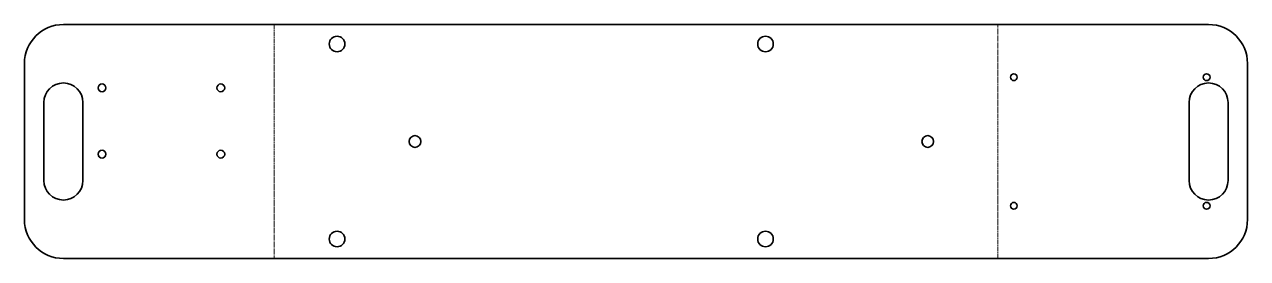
# Model space of a CAD drawing. Header units: inches. Extents: x 0 to 628, y 0 to 120.
import ezdxf

# ---------------------------------------------------------------- set-up
doc = ezdxf.new("R2010")
doc.units = ezdxf.units.IN
doc.header["$MEASUREMENT"] = 0
doc.linetypes.add('Chain', pattern=[13.68, 9.12, -1.14, 2.28, -1.14])
doc.layers.add('SIMUMAK Bend Centerline (ISO)', color=7, linetype='Chain', lineweight=9)
doc.layers.add('SIMUMAK Visible (ISO)', color=7, linetype='Continuous', lineweight=35)

# ---------------------------------------------------------------- blocks, each defined once
blk = doc.blocks.new('SMB-01-BRACK-01_Sheet_SMB-01-BRACK-01 (desplegada)')
at = {"layer": 'SIMUMAK Bend Centerline (ISO)', "ltscale": 0.263158}
for p, q in [((-185.76, 60), (-185.76, -60)), ((185.76, -60), (185.76, 60))]:
    blk.add_line(p, q, dxfattribs=at)
at = {"layer": 'SIMUMAK Visible (ISO)'}
for p, q in [((-294.02, 60), (294.02, 60)), ((-314.02, 40), (-314.02, -40)), ((314.02, -40), (314.02, 40)), ((-304.02, -20), (-304.02, 20)), ((-284.02, 20), (-284.02, -20)), ((284.02, -20), (284.02, 20)), ((304.02, 20), (304.02, -20)), ((-294.02, -60), (294.02, -60))]:
    blk.add_line(p, q, dxfattribs=at)
for centre, radius in [((-153.5, 50), 4), ((66.5, 50), 4), ((194.02, 32.95), 1.75), ((293.02, 32.95), 1.75), ((-274.2, 27.5), 2), ((-213.2, 27.5), 2), ((-113.5, 0), 3), ((149.8, 0), 3), ((-274.2, -6.5), 2), ((-213.2, -6.5), 2), ((194.02, -32.95), 1.75), ((293.02, -32.95), 1.75), ((-153.5, -50), 4), ((66.5, -50), 4)]:
    blk.add_circle(centre, radius, dxfattribs=at)
for centre, start, end in [((-294.02, 40), 90, 180), ((294.02, 40), 360, 90), ((-294.02, -40), 180, 270), ((294.02, -40), 270, 0)]:
    blk.add_arc(centre, 20, start, end, dxfattribs=at)
at = {"layer": 'SIMUMAK Visible (ISO)', "extrusion": (0, 0, -1)}
for centre, start, end in [((294.02, 20), 0, 180), ((-294.02, 20), 0, 180), ((294.02, -20), 180, 0), ((-294.02, -20), 180, 0)]:
    blk.add_arc(centre, 10, start, end, dxfattribs=at)

msp = doc.modelspace()

# ---------------------------------------------------------------- block references
msp.add_blockref('SMB-01-BRACK-01_Sheet_SMB-01-BRACK-01 (desplegada)', (314.02, 60))

doc.saveas('drawing.dxf')
